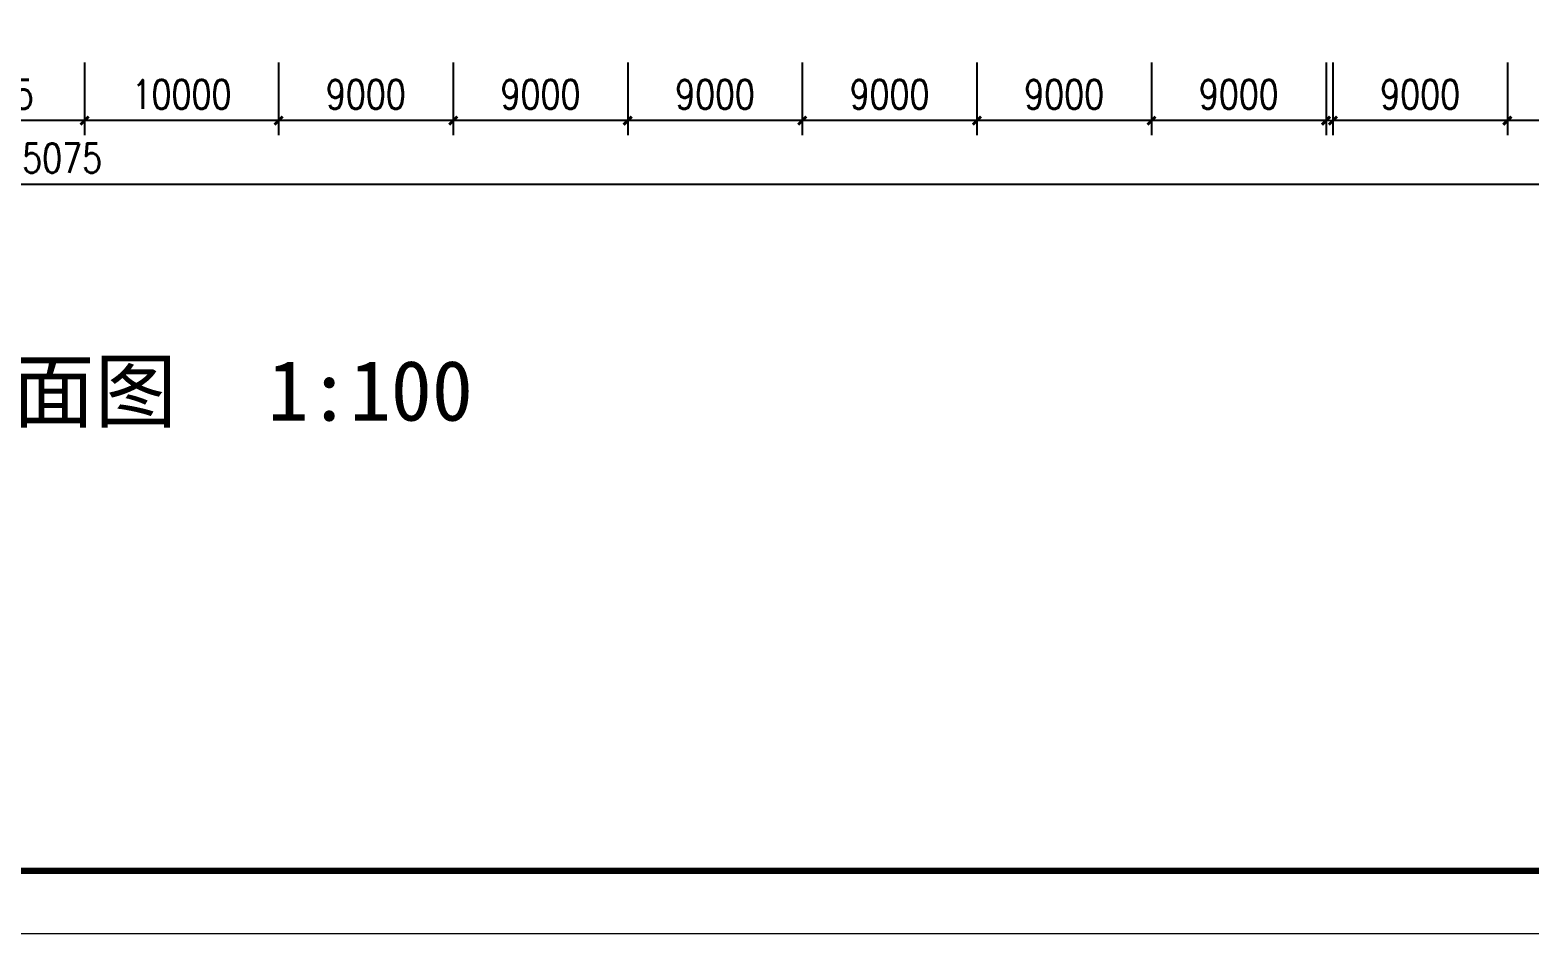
# Model space of a CAD drawing. Extents: x 5719244 to 11985375, y 1211094 to 3157953.
# Drawn here: x 5862411 to 5939741, y 1211094 to 1257693 of the extents above; entities that cross this region are included whole.
import ezdxf

# ---------------------------------------------------------------- set-up
doc = ezdxf.new("R2010")
doc.units = 0
doc.header["$LTSCALE"] = 500
doc.header["$MEASUREMENT"] = 0
doc.layers.get('0').update_dxf_attribs({"linetype": 'CONTINUOUS', "lineweight": 0})
doc.layers.get('DEFPOINTS').update_dxf_attribs({"linetype": 'CONTINUOUS', "lineweight": 0})
doc.layers.add('AXIS', color=3, linetype='CONTINUOUS', lineweight=0)
doc.layers.add('PUB_DIM', color=3, linetype='CONTINUOUS', lineweight=0)
doc.styles.add('DIM_FONT', font='SIMPLEX.shx', dxfattribs={"width": 0.8})
doc.styles.add('HTT', font='simhei_0.ttf')
doc.dimstyles.new('DIMN300-X', dxfattribs={"dimscale": 3, "dimtxt": 500, "dimasz": 1, "dimexe": 250, "dimexo": 0, "dimgap": 200, "dimtad": 1, "dimdec": 0, "dimzin": 0, "dimdsep": 46, "dimtxsty": 'DIM_FONT', "dimblk": '_DIMX', "dimblk1": '_DIMX', "dimblk2": '_DIMX', "dimsah": 1, "dimcen": 0, "dimdle": 187.057091, "dimclrd": 3, "dimclre": 3, "dimclrt": 7, "dimadec": 0, "dimazin": 0, "dimtfac": 2.166667, "dimtdec": 0, "dimtix": 1, "dimtmove": 2, "dimatfit": 3, "dimldrblk": '_DIMX', "dimfxl": 1, "dimtolj": 1, "dimtzin": 0, "dimarcsym": 0})

# ---------------------------------------------------------------- blocks, each defined once
blk = doc.blocks.new('_DIMX')
blk.add_line((-150, 0), (150, 0))
at = {"const_width": 50}
blk.add_lwpolyline([(-70, -70), (70, 70)], dxfattribs=at)
blk = doc.blocks.new('*D411')
at = {"layer": 'DEFPOINTS', "color": 0, "transparency": 16777216}
for p in [(5938576, 1256022), (5947576, 1256022), (5938576, 1253022)]:
    blk.add_point(p, dxfattribs=at)
at = {"layer": 'PUB_DIM', "color": 3, "lineweight": -2, "transparency": 16777216}
for p, q in [((5938576, 1256022), (5938576, 1252272)), ((5947576, 1256022), (5947576, 1252272)), ((5947573, 1253022), (5938579, 1253022))]:
    blk.add_line(p, q, dxfattribs=at)
at = {"layer": 'PUB_DIM', "color": 3, "lineweight": -2, "transparency": 16777216, "xscale": 3, "yscale": 3, "zscale": 3, "rotation": 180}
blk.add_blockref('_DIMX', (5938576, 1253022), dxfattribs=at)
at = {"layer": 'PUB_DIM', "color": 3, "lineweight": -2, "transparency": 16777216, "xscale": 3, "yscale": 3, "zscale": 3}
blk.add_blockref('_DIMX', (5947576, 1253022), dxfattribs=at)
at = {"layer": 'PUB_DIM', "color": 7, "transparency": 16777216, "insert": (5943076, 1254372), "char_height": 1500, "attachment_point": 5, "style": 'DIM_FONT'}
blk.add_mtext('\\A1;9000', dxfattribs=at)
blk = doc.blocks.new('*D414')
at = {"layer": 'DEFPOINTS', "color": 0, "transparency": 16777216}
for p in [(5760501, 1257583), (5965576, 1257583), (5965576, 1249738)]:
    blk.add_point(p, dxfattribs=at)
at = {"layer": 'PUB_DIM', "color": 3, "lineweight": -2, "transparency": 16777216}
for p, q in [((5760501, 1257583), (5760501, 1248988)), ((5965576, 1257583), (5965576, 1248988)), ((5760504, 1249738), (5965573, 1249738))]:
    blk.add_line(p, q, dxfattribs=at)
at = {"layer": 'PUB_DIM', "color": 3, "lineweight": -2, "transparency": 16777216, "xscale": 3, "yscale": 3, "zscale": 3, "rotation": 180}
blk.add_blockref('_DIMX', (5760501, 1249738), dxfattribs=at)
at = {"layer": 'PUB_DIM', "color": 3, "lineweight": -2, "transparency": 16777216, "xscale": 3, "yscale": 3, "zscale": 3}
blk.add_blockref('_DIMX', (5965576, 1249738), dxfattribs=at)
at = {"layer": 'PUB_DIM', "color": 7, "transparency": 16777216, "insert": (5863039, 1251088), "char_height": 1500, "attachment_point": 5, "style": 'DIM_FONT'}
blk.add_mtext('\\A1;205075', dxfattribs=at)
blk = doc.blocks.new('*D452')
at = {"layer": 'DEFPOINTS', "color": 0, "transparency": 16777216}
for p in [(5854851, 1256022), (5865226, 1256022), (5854851, 1253022)]:
    blk.add_point(p, dxfattribs=at)
at = {"layer": 'PUB_DIM', "color": 3, "lineweight": -2, "transparency": 16777216}
for p, q in [((5854851, 1256022), (5854851, 1252272)), ((5865226, 1256022), (5865226, 1252272)), ((5865223, 1253022), (5854854, 1253022))]:
    blk.add_line(p, q, dxfattribs=at)
at = {"layer": 'PUB_DIM', "color": 3, "lineweight": -2, "transparency": 16777216, "xscale": 3, "yscale": 3, "zscale": 3, "rotation": 180}
blk.add_blockref('_DIMX', (5854851, 1253022), dxfattribs=at)
at = {"layer": 'PUB_DIM', "color": 3, "lineweight": -2, "transparency": 16777216, "xscale": 3, "yscale": 3, "zscale": 3}
blk.add_blockref('_DIMX', (5865226, 1253022), dxfattribs=at)
at = {"layer": 'PUB_DIM', "color": 7, "transparency": 16777216, "insert": (5860039, 1254372), "char_height": 1500, "attachment_point": 5, "style": 'DIM_FONT'}
blk.add_mtext('\\A1;10375', dxfattribs=at)
blk = doc.blocks.new('*D463')
at = {"layer": 'DEFPOINTS', "color": 0, "transparency": 16777216}
for p in [(5902226, 1256022), (5911226, 1256022), (5902226, 1253022)]:
    blk.add_point(p, dxfattribs=at)
at = {"layer": 'PUB_DIM', "color": 3, "lineweight": -2, "transparency": 16777216}
for p, q in [((5902226, 1256022), (5902226, 1252272)), ((5911226, 1256022), (5911226, 1252272)), ((5911223, 1253022), (5902229, 1253022))]:
    blk.add_line(p, q, dxfattribs=at)
at = {"layer": 'PUB_DIM', "color": 3, "lineweight": -2, "transparency": 16777216, "xscale": 3, "yscale": 3, "zscale": 3, "rotation": 180}
blk.add_blockref('_DIMX', (5902226, 1253022), dxfattribs=at)
at = {"layer": 'PUB_DIM', "color": 3, "lineweight": -2, "transparency": 16777216, "xscale": 3, "yscale": 3, "zscale": 3}
blk.add_blockref('_DIMX', (5911226, 1253022), dxfattribs=at)
at = {"layer": 'PUB_DIM', "color": 7, "transparency": 16777216, "insert": (5906726, 1254372), "char_height": 1500, "attachment_point": 5, "style": 'DIM_FONT'}
blk.add_mtext('\\A1;9000', dxfattribs=at)
blk = doc.blocks.new('*D464')
at = {"layer": 'DEFPOINTS', "color": 0, "transparency": 16777216}
for p in [(5875226, 1256022), (5884226, 1256022), (5875226, 1253022)]:
    blk.add_point(p, dxfattribs=at)
at = {"layer": 'PUB_DIM', "color": 3, "lineweight": -2, "transparency": 16777216}
for p, q in [((5875226, 1256022), (5875226, 1252272)), ((5884226, 1256022), (5884226, 1252272)), ((5884223, 1253022), (5875229, 1253022))]:
    blk.add_line(p, q, dxfattribs=at)
at = {"layer": 'PUB_DIM', "color": 3, "lineweight": -2, "transparency": 16777216, "xscale": 3, "yscale": 3, "zscale": 3, "rotation": 180}
blk.add_blockref('_DIMX', (5875226, 1253022), dxfattribs=at)
at = {"layer": 'PUB_DIM', "color": 3, "lineweight": -2, "transparency": 16777216, "xscale": 3, "yscale": 3, "zscale": 3}
blk.add_blockref('_DIMX', (5884226, 1253022), dxfattribs=at)
at = {"layer": 'PUB_DIM', "color": 7, "transparency": 16777216, "insert": (5879726, 1254372), "char_height": 1500, "attachment_point": 5, "style": 'DIM_FONT'}
blk.add_mtext('\\A1;9000', dxfattribs=at)
blk = doc.blocks.new('*D465')
at = {"layer": 'DEFPOINTS', "color": 0, "transparency": 16777216}
for p in [(5865226, 1256022), (5875226, 1256022), (5865226, 1253022)]:
    blk.add_point(p, dxfattribs=at)
at = {"layer": 'PUB_DIM', "color": 3, "lineweight": -2, "transparency": 16777216}
for p, q in [((5865226, 1256022), (5865226, 1252272)), ((5875226, 1256022), (5875226, 1252272)), ((5875223, 1253022), (5865229, 1253022))]:
    blk.add_line(p, q, dxfattribs=at)
at = {"layer": 'PUB_DIM', "color": 3, "lineweight": -2, "transparency": 16777216, "xscale": 3, "yscale": 3, "zscale": 3, "rotation": 180}
blk.add_blockref('_DIMX', (5865226, 1253022), dxfattribs=at)
at = {"layer": 'PUB_DIM', "color": 3, "lineweight": -2, "transparency": 16777216, "xscale": 3, "yscale": 3, "zscale": 3}
blk.add_blockref('_DIMX', (5875226, 1253022), dxfattribs=at)
at = {"layer": 'PUB_DIM', "color": 7, "transparency": 16777216, "insert": (5870226, 1254372), "char_height": 1500, "attachment_point": 5, "style": 'DIM_FONT'}
blk.add_mtext('\\A1;10000', dxfattribs=at)
blk = doc.blocks.new('*D466')
at = {"layer": 'DEFPOINTS', "color": 0, "transparency": 16777216}
for p in [(5893226, 1256022), (5902226, 1256022), (5893226, 1253022)]:
    blk.add_point(p, dxfattribs=at)
at = {"layer": 'PUB_DIM', "color": 3, "lineweight": -2, "transparency": 16777216}
for p, q in [((5893226, 1256022), (5893226, 1252272)), ((5902226, 1256022), (5902226, 1252272)), ((5902223, 1253022), (5893229, 1253022))]:
    blk.add_line(p, q, dxfattribs=at)
at = {"layer": 'PUB_DIM', "color": 3, "lineweight": -2, "transparency": 16777216, "xscale": 3, "yscale": 3, "zscale": 3, "rotation": 180}
blk.add_blockref('_DIMX', (5893226, 1253022), dxfattribs=at)
at = {"layer": 'PUB_DIM', "color": 3, "lineweight": -2, "transparency": 16777216, "xscale": 3, "yscale": 3, "zscale": 3}
blk.add_blockref('_DIMX', (5902226, 1253022), dxfattribs=at)
at = {"layer": 'PUB_DIM', "color": 7, "transparency": 16777216, "insert": (5897726, 1254372), "char_height": 1500, "attachment_point": 5, "style": 'DIM_FONT'}
blk.add_mtext('\\A1;9000', dxfattribs=at)
blk = doc.blocks.new('*D467')
at = {"layer": 'AXIS', "color": 3, "lineweight": -2, "transparency": 16777216}
for p, q in [((5884226, 1256022), (5884226, 1252272)), ((5893226, 1256022), (5893226, 1252272)), ((5893223, 1253022), (5884229, 1253022))]:
    blk.add_line(p, q, dxfattribs=at)
at = {"layer": 'DEFPOINTS', "color": 0, "transparency": 16777216}
for p in [(5884226, 1256022), (5893226, 1256022), (5884226, 1253022)]:
    blk.add_point(p, dxfattribs=at)
at = {"layer": 'AXIS', "color": 3, "lineweight": -2, "transparency": 16777216, "xscale": 3, "yscale": 3, "zscale": 3, "rotation": 180}
blk.add_blockref('_DIMX', (5884226, 1253022), dxfattribs=at)
at = {"layer": 'AXIS', "color": 3, "lineweight": -2, "transparency": 16777216, "xscale": 3, "yscale": 3, "zscale": 3}
blk.add_blockref('_DIMX', (5893226, 1253022), dxfattribs=at)
at = {"layer": 'AXIS', "color": 7, "transparency": 16777216, "insert": (5888726, 1254372), "char_height": 1500, "attachment_point": 5, "style": 'DIM_FONT'}
blk.add_mtext('\\A1;9000', dxfattribs=at)
blk = doc.blocks.new('*D468')
at = {"layer": 'DEFPOINTS', "color": 0, "transparency": 16777216}
for p in [(5920226, 1256022), (5929226, 1256022), (5920226, 1253022)]:
    blk.add_point(p, dxfattribs=at)
at = {"layer": 'PUB_DIM', "color": 3, "lineweight": -2, "transparency": 16777216}
for p, q in [((5920226, 1256022), (5920226, 1252272)), ((5929226, 1256022), (5929226, 1252272)), ((5929223, 1253022), (5920229, 1253022))]:
    blk.add_line(p, q, dxfattribs=at)
at = {"layer": 'PUB_DIM', "color": 3, "lineweight": -2, "transparency": 16777216, "xscale": 3, "yscale": 3, "zscale": 3, "rotation": 180}
blk.add_blockref('_DIMX', (5920226, 1253022), dxfattribs=at)
at = {"layer": 'PUB_DIM', "color": 3, "lineweight": -2, "transparency": 16777216, "xscale": 3, "yscale": 3, "zscale": 3}
blk.add_blockref('_DIMX', (5929226, 1253022), dxfattribs=at)
at = {"layer": 'PUB_DIM', "color": 7, "transparency": 16777216, "insert": (5924726, 1254372), "char_height": 1500, "attachment_point": 5, "style": 'DIM_FONT'}
blk.add_mtext('\\A1;9000', dxfattribs=at)
blk = doc.blocks.new('*D469')
at = {"layer": 'DEFPOINTS', "color": 0, "transparency": 16777216}
for p in [(5911226, 1256022), (5920226, 1256022), (5911226, 1253022)]:
    blk.add_point(p, dxfattribs=at)
at = {"layer": 'PUB_DIM', "color": 3, "lineweight": -2, "transparency": 16777216}
for p, q in [((5911226, 1256022), (5911226, 1252272)), ((5920226, 1256022), (5920226, 1252272)), ((5920223, 1253022), (5911229, 1253022))]:
    blk.add_line(p, q, dxfattribs=at)
at = {"layer": 'PUB_DIM', "color": 3, "lineweight": -2, "transparency": 16777216, "xscale": 3, "yscale": 3, "zscale": 3, "rotation": 180}
blk.add_blockref('_DIMX', (5911226, 1253022), dxfattribs=at)
at = {"layer": 'PUB_DIM', "color": 3, "lineweight": -2, "transparency": 16777216, "xscale": 3, "yscale": 3, "zscale": 3}
blk.add_blockref('_DIMX', (5920226, 1253022), dxfattribs=at)
at = {"layer": 'PUB_DIM', "color": 7, "transparency": 16777216, "insert": (5915726, 1254372), "char_height": 1500, "attachment_point": 5, "style": 'DIM_FONT'}
blk.add_mtext('\\A1;9000', dxfattribs=at)
blk = doc.blocks.new('*D470')
at = {"layer": 'DEFPOINTS', "color": 0, "transparency": 16777216}
for p in [(5929576, 1256022), (5938576, 1256022), (5929576, 1253022)]:
    blk.add_point(p, dxfattribs=at)
at = {"layer": 'PUB_DIM', "color": 3, "lineweight": -2, "transparency": 16777216}
for p, q in [((5929576, 1256022), (5929576, 1252272)), ((5938576, 1256022), (5938576, 1252272)), ((5938573, 1253022), (5929579, 1253022))]:
    blk.add_line(p, q, dxfattribs=at)
at = {"layer": 'PUB_DIM', "color": 3, "lineweight": -2, "transparency": 16777216, "xscale": 3, "yscale": 3, "zscale": 3, "rotation": 180}
blk.add_blockref('_DIMX', (5929576, 1253022), dxfattribs=at)
at = {"layer": 'PUB_DIM', "color": 3, "lineweight": -2, "transparency": 16777216, "xscale": 3, "yscale": 3, "zscale": 3}
blk.add_blockref('_DIMX', (5938576, 1253022), dxfattribs=at)
at = {"layer": 'PUB_DIM', "color": 7, "transparency": 16777216, "insert": (5934076, 1254372), "char_height": 1500, "attachment_point": 5, "style": 'DIM_FONT'}
blk.add_mtext('\\A1;9000', dxfattribs=at)

msp = doc.modelspace()

# ---------------------------------------------------------------- linework, layer by layer
at = {"color": 4}
msp.add_lwpolyline([(5719244.1, 1211094.1), (5719244.1, 1404227.5), (5992687.3, 1404227.5), (5992687.3, 1211094.1)], close=True, dxfattribs=at)
at = {"color": 4, "const_width": 325.1}
msp.add_lwpolyline([(5722495.5, 1214345.5), (5989435.9, 1214345.5), (5989435.9, 1400976.1), (5722495.5, 1400976.1)], close=True, dxfattribs=at)

# ---------------------------------------------------------------- texts
at = {"color": 7, "linetype": 'Continuous', "style": 'HTT'}
for s, p in [('1,2号楼地下室平面图', (5829699.8, 1237533.6)), ('1:100', (5874664.5, 1237554.9))]:
    msp.add_text(s, height=3110.4, dxfattribs=at).set_placement(p)

# ---------------------------------------------------------------- dimensions: what is measured, and where the dimension line sits
at = {"layer": 'AXIS'}
dim = msp.add_aligned_dim(p1=(5893226.4, 1256021.6), p2=(5884226.4, 1256021.6), distance=3000, dimstyle='DIMN300-X', dxfattribs=at)
dim.commit()
dim.dimension.update_dxf_attribs({"geometry": '*D467', "text_midpoint": (5888726.4, 1254371.6)})
at = {"layer": 'PUB_DIM'}
dim = msp.add_linear_dim(base=(5965576.4, 1249737.7), p1=(5760501.4, 1257583.3), p2=(5965576.4, 1257583.3), dimstyle='DIMN300-X', dxfattribs=at)
dim.commit()
dim.dimension.update_dxf_attribs({"geometry": '*D414', "text_midpoint": (5863038.9, 1251087.7)})
for p1, p2, picture, middle in [((5865226.4, 1256021.6), (5854851.4, 1256021.6), '*D452', (5860038.9, 1254371.6)), ((5875226.4, 1256021.6), (5865226.4, 1256021.6), '*D465', (5870226.4, 1254371.6)), ((5884226.4, 1256021.6), (5875226.4, 1256021.6), '*D464', (5879726.4, 1254371.6)), ((5902226.4, 1256021.6), (5893226.4, 1256021.6), '*D466', (5897726.4, 1254371.6)), ((5911226.4, 1256021.6), (5902226.4, 1256021.6), '*D463', (5906726.4, 1254371.6)), ((5920226.4, 1256021.6), (5911226.4, 1256021.6), '*D469', (5915726.4, 1254371.6)), ((5929226.4, 1256021.6), (5920226.4, 1256021.6), '*D468', (5924726.4, 1254371.6)), ((5938576.4, 1256021.6), (5929576.4, 1256021.6), '*D470', (5934076.4, 1254371.6)), ((5947576.4, 1256021.6), (5938576.4, 1256021.6), '*D411', (5943076.4, 1254371.6))]:
    dim = msp.add_aligned_dim(p1=p1, p2=p2, distance=3000, dimstyle='DIMN300-X', dxfattribs=at)
    dim.commit()
    dim.dimension.update_dxf_attribs({"geometry": picture, "text_midpoint": middle})

doc.saveas('drawing.dxf')
